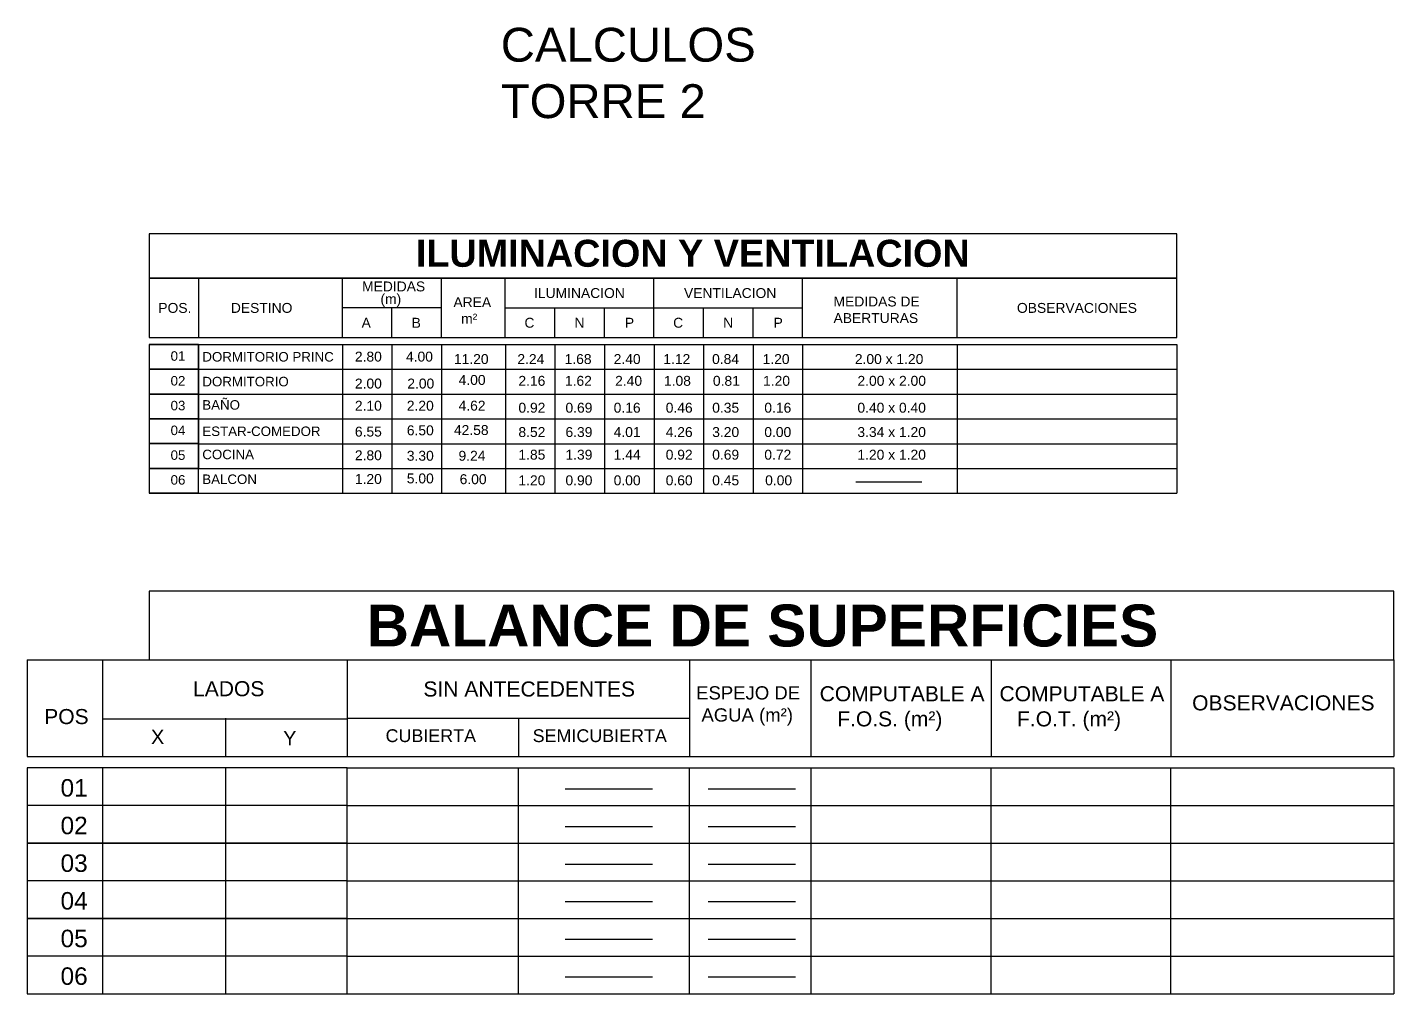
# Model space of a CAD drawing. Header units: millimetres. Extents: x 2359 to 2651, y 2020 to 2122.
# Drawn here: x 2550.3 to 2651.2, y 2050 to 2121.4 of the extents above; entities that cross this region are included whole.
import ezdxf

# ---------------------------------------------------------------- set-up
doc = ezdxf.new("R2010")
doc.units = ezdxf.units.MM
doc.layers.get('0').update_dxf_attribs({"color": 4})
for name, color, linetype in [('Muros', 1, 'Continuous'), ('Planillas', 4, 'Continuous'), ('Textos', 255, 'Continuous')]:
    doc.layers.add(name, color=color, linetype=linetype)
doc.styles.get("Standard").update_dxf_attribs({"font": 'arial.ttf'})

msp = doc.modelspace()

# ---------------------------------------------------------------- linework, layer by layer
at = {"color": 4}
msp.add_line((2577.19, 2097.946), (2577.19, 2086.968), dxfattribs=at)
at = {"color": 7, "lineweight": 30}
msp.add_line((2611.435, 2087.803), (2616.303, 2087.803), dxfattribs=at)
at = {"layer": 'Muros'}
for p, q in [((2562.919, 2098.453), (2562.919, 2102.844)), ((2573.53, 2098.453), (2573.53, 2102.844)), ((2580.849, 2098.453), (2580.849, 2102.842)), ((2585.557, 2098.453), (2585.557, 2102.844)), ((2596.534, 2098.453), (2596.534, 2102.844)), ((2607.512, 2098.453), (2607.512, 2102.844)), ((2618.918, 2098.453), (2618.918, 2102.844)), ((2580.849, 2100.648), (2573.53, 2100.648)), ((2577.19, 2098.453), (2577.19, 2100.648)), ((2585.557, 2100.648), (2607.512, 2100.648)), ((2600.194, 2098.453), (2600.194, 2100.648)), ((2603.853, 2098.453), (2603.853, 2100.648)), ((2550.266, 2074.658), (2573.89, 2074.658)), ((2550.266, 2074.658), (2550.266, 2067.519)), ((2555.828, 2074.658), (2555.828, 2067.519)), ((2573.89, 2074.658), (2586.522, 2074.658)), ((2573.89, 2074.658), (2573.89, 2067.519)), ((2586.522, 2074.658), (2599.153, 2074.658)), ((2599.153, 2074.658), (2599.153, 2070.36)), ((2599.153, 2074.658), (2599.153, 2067.519)), ((2599.153, 2074.658), (2599.153, 2067.519)), ((2608.143, 2074.658), (2620.775, 2074.658)), ((2608.143, 2074.658), (2651.151, 2074.658)), ((2608.143, 2067.519), (2608.143, 2074.658)), ((2620.775, 2074.658), (2633.407, 2074.658)), ((2621.422, 2074.658), (2621.422, 2067.519)), ((2634.7, 2074.658), (2634.7, 2067.519)), ((2651.151, 2074.658), (2651.151, 2067.519)), ((2599.153, 2073.53), (2599.153, 2071.638)), ((2555.828, 2070.3), (2573.89, 2070.3)), ((2564.9, 2070.339), (2564.9, 2067.519)), ((2573.89, 2070.36), (2599.153, 2070.36)), ((2586.522, 2070.36), (2586.522, 2067.519)), ((2586.522, 2070.36), (2586.522, 2067.519)), ((2599.153, 2070.36), (2599.153, 2067.519)), ((2599.153, 2070.36), (2599.153, 2067.519)), ((2550.266, 2067.519), (2573.89, 2067.519)), ((2573.89, 2067.519), (2586.522, 2067.519)), ((2586.522, 2067.519), (2599.153, 2067.519)), ((2599.153, 2067.519), (2651.151, 2067.519)), ((2555.828, 2066.685), (2550.266, 2066.685)), ((2550.266, 2066.685), (2550.266, 2063.904)), ((2564.9, 2066.685), (2555.828, 2066.685)), ((2573.89, 2066.685), (2564.9, 2066.685)), ((2573.89, 2066.685), (2586.522, 2066.685)), ((2586.522, 2066.685), (2599.153, 2066.685)), ((2599.153, 2066.685), (2651.151, 2066.685)), ((2651.151, 2066.685), (2651.151, 2063.904)), ((2589.982, 2065.138), (2596.429, 2065.138)), ((2600.531, 2065.138), (2606.978, 2065.138)), ((2550.266, 2063.904), (2550.266, 2061.123)), ((2651.151, 2063.904), (2651.151, 2061.123)), ((2589.982, 2062.358), (2596.429, 2062.358)), ((2600.531, 2062.358), (2606.978, 2062.358)), ((2550.266, 2061.123), (2651.151, 2061.123)), ((2555.828, 2061.123), (2550.266, 2061.123)), ((2550.266, 2061.123), (2550.266, 2058.343)), ((2564.9, 2061.123), (2555.828, 2061.123)), ((2573.89, 2061.123), (2564.9, 2061.123)), ((2573.89, 2061.123), (2586.522, 2061.123)), ((2586.522, 2061.123), (2599.153, 2061.123)), ((2599.153, 2061.123), (2651.151, 2061.123)), ((2651.151, 2061.123), (2651.151, 2058.343)), ((2589.982, 2059.577), (2596.429, 2059.577)), ((2600.531, 2059.577), (2606.978, 2059.577)), ((2550.266, 2058.343), (2550.266, 2055.562)), ((2651.151, 2058.343), (2651.151, 2055.562)), ((2589.982, 2056.796), (2596.429, 2056.796)), ((2600.531, 2056.796), (2606.978, 2056.796)), ((2550.266, 2055.562), (2651.151, 2055.562)), ((2555.828, 2055.562), (2550.266, 2055.562)), ((2550.266, 2055.562), (2550.266, 2052.781)), ((2564.9, 2055.562), (2555.828, 2055.562)), ((2573.89, 2055.562), (2564.9, 2055.562)), ((2573.89, 2055.562), (2586.522, 2055.562)), ((2586.522, 2055.562), (2599.153, 2055.562)), ((2599.153, 2055.562), (2651.151, 2055.562)), ((2651.151, 2055.562), (2651.151, 2052.781)), ((2589.982, 2054.015), (2596.429, 2054.015)), ((2600.531, 2054.015), (2606.978, 2054.015)), ((2550.266, 2052.781), (2550.266, 2050)), ((2651.151, 2052.781), (2651.151, 2050)), ((2589.982, 2051.234), (2596.429, 2051.234)), ((2600.531, 2051.234), (2606.978, 2051.234)), ((2550.266, 2050), (2651.151, 2050))]:
    msp.add_line(p, q, dxfattribs=at)
for points in [[(2559.256, 2102.844), (2635.136, 2102.844), (2635.136, 2106.117), (2559.256, 2106.117)], [(2635.136, 2102.844), (2559.256, 2102.844), (2559.256, 2098.453), (2635.136, 2098.453)], [(2559.256, 2074.658), (2651.151, 2074.658), (2651.151, 2079.739), (2559.256, 2079.739)]]:
    msp.add_lwpolyline(points, close=True, dxfattribs=at)
at = {"layer": 'Planillas', "color": 126, "ltscale": 0.1}
for p, q in [((2589.216, 2098.453), (2589.216, 2100.648)), ((2592.875, 2098.453), (2592.875, 2100.648))]:
    msp.add_line(p, q, dxfattribs=at)
at = {"layer": 'Planillas'}
for p, q in [((2559.256, 2097.946), (2562.915, 2097.946)), ((2562.915, 2097.946), (2559.256, 2097.946)), ((2562.915, 2097.946), (2559.256, 2097.946)), ((2559.256, 2097.946), (2559.256, 2096.117)), ((2562.915, 2097.946), (2635.133, 2097.946)), ((2562.915, 2097.946), (2562.915, 2096.117)), ((2562.915, 2097.946), (2635.133, 2097.946)), ((2562.915, 2097.946), (2635.133, 2097.946)), ((2573.53, 2097.946), (2573.53, 2096.117)), ((2580.842, 2097.946), (2580.842, 2096.117)), ((2585.565, 2097.946), (2585.565, 2096.117)), ((2589.223, 2097.946), (2589.223, 2096.117)), ((2592.881, 2097.946), (2592.881, 2096.117)), ((2596.539, 2097.946), (2596.539, 2096.117)), ((2600.197, 2097.946), (2600.197, 2096.117)), ((2603.854, 2097.946), (2603.854, 2096.117)), ((2607.512, 2097.946), (2607.512, 2096.117)), ((2618.916, 2097.946), (2618.916, 2096.117)), ((2635.133, 2097.946), (2635.133, 2096.117)), ((2562.915, 2096.117), (2559.256, 2096.117)), ((2559.256, 2096.117), (2559.256, 2094.287)), ((2559.256, 2096.117), (2562.915, 2096.117)), ((2562.915, 2096.117), (2635.133, 2096.117)), ((2562.915, 2096.117), (2562.915, 2093.996)), ((2562.915, 2094.287), (2562.915, 2096.117)), ((2562.915, 2096.117), (2635.133, 2096.117)), ((2573.53, 2096.117), (2573.53, 2093.996)), ((2580.842, 2096.117), (2580.842, 2093.996)), ((2585.565, 2096.117), (2585.565, 2093.996)), ((2589.223, 2096.117), (2589.223, 2093.996)), ((2592.881, 2096.117), (2592.881, 2093.996)), ((2596.539, 2096.117), (2596.539, 2093.996)), ((2600.197, 2096.117), (2600.197, 2093.996)), ((2603.854, 2096.117), (2603.854, 2093.996)), ((2607.512, 2096.117), (2607.512, 2093.996)), ((2618.916, 2096.117), (2618.916, 2093.996)), ((2635.133, 2096.117), (2635.133, 2093.996)), ((2559.256, 2094.287), (2562.915, 2094.287)), ((2562.915, 2094.287), (2559.256, 2094.287)), ((2559.256, 2094.287), (2559.256, 2092.457)), ((2562.915, 2094.287), (2635.133, 2094.287)), ((2562.915, 2094.287), (2562.915, 2092.457)), ((2562.915, 2092.457), (2562.915, 2094.287)), ((2573.53, 2094.287), (2573.53, 2092.457)), ((2580.842, 2094.287), (2580.842, 2092.457)), ((2585.565, 2094.287), (2585.565, 2092.457)), ((2589.223, 2094.287), (2589.223, 2092.457)), ((2592.881, 2094.287), (2592.881, 2092.457)), ((2596.539, 2094.287), (2596.539, 2092.457)), ((2600.197, 2094.287), (2600.197, 2092.457)), ((2603.854, 2094.287), (2603.854, 2092.457)), ((2607.512, 2094.287), (2607.512, 2092.457)), ((2618.916, 2094.287), (2618.916, 2092.457)), ((2635.133, 2094.287), (2635.133, 2092.457)), ((2559.256, 2092.457), (2562.915, 2092.457)), ((2562.915, 2092.457), (2559.256, 2092.457)), ((2559.256, 2092.457), (2559.256, 2090.628)), ((2562.915, 2092.457), (2635.133, 2092.457)), ((2562.915, 2092.447), (2562.915, 2090.617)), ((2573.53, 2092.447), (2573.53, 2090.617)), ((2580.842, 2092.447), (2580.842, 2090.617)), ((2585.565, 2092.447), (2585.565, 2090.617)), ((2589.223, 2092.447), (2589.223, 2090.617)), ((2592.881, 2092.447), (2592.881, 2090.617)), ((2596.539, 2092.447), (2596.539, 2090.617)), ((2600.197, 2092.447), (2600.197, 2090.617)), ((2603.854, 2092.447), (2603.854, 2090.617)), ((2607.512, 2092.447), (2607.512, 2090.617)), ((2618.916, 2092.447), (2618.916, 2090.617)), ((2635.133, 2092.447), (2635.133, 2090.617)), ((2562.915, 2090.628), (2559.256, 2090.628)), ((2559.256, 2090.628), (2562.915, 2090.628)), ((2559.256, 2090.628), (2559.256, 2088.798)), ((2562.915, 2090.628), (2562.915, 2088.798)), ((2562.915, 2088.798), (2562.915, 2090.628)), ((2562.915, 2090.617), (2635.133, 2090.617)), ((2562.915, 2090.617), (2635.133, 2090.617)), ((2573.53, 2090.628), (2573.53, 2088.798)), ((2580.842, 2090.628), (2580.842, 2086.968)), ((2585.565, 2090.628), (2585.565, 2088.798)), ((2589.223, 2090.628), (2589.223, 2088.798)), ((2592.881, 2090.628), (2592.881, 2088.798)), ((2596.539, 2090.628), (2596.539, 2088.798)), ((2600.197, 2090.628), (2600.197, 2088.798)), ((2603.854, 2090.628), (2603.854, 2088.798)), ((2607.512, 2090.628), (2607.512, 2088.798)), ((2618.916, 2090.628), (2618.916, 2088.798)), ((2635.133, 2090.628), (2635.133, 2088.798)), ((2559.256, 2088.798), (2562.915, 2088.798)), ((2562.915, 2088.798), (2559.256, 2088.798)), ((2562.915, 2088.798), (2559.256, 2088.798)), ((2559.256, 2088.798), (2562.915, 2088.798)), ((2559.256, 2088.798), (2559.256, 2086.968)), ((2562.915, 2088.798), (2635.133, 2088.798)), ((2562.915, 2086.968), (2562.915, 2088.798)), ((2562.915, 2088.788), (2635.133, 2088.788)), ((2562.915, 2088.788), (2635.133, 2088.788)), ((2573.53, 2088.798), (2573.53, 2086.968)), ((2585.565, 2088.798), (2585.565, 2086.968)), ((2589.223, 2088.798), (2589.223, 2086.968)), ((2592.881, 2088.798), (2592.881, 2086.968)), ((2596.539, 2088.798), (2596.539, 2086.968)), ((2600.197, 2088.798), (2600.197, 2086.968)), ((2603.854, 2088.798), (2603.854, 2086.968)), ((2607.512, 2088.798), (2607.512, 2086.968)), ((2618.916, 2088.798), (2618.916, 2086.968)), ((2635.133, 2088.798), (2635.133, 2086.968)), ((2559.256, 2086.968), (2562.915, 2086.968)), ((2562.915, 2086.968), (2559.256, 2086.968)), ((2562.915, 2086.968), (2635.133, 2086.968)), ((2555.828, 2066.685), (2555.828, 2063.904)), ((2564.9, 2066.685), (2564.9, 2061.123)), ((2573.89, 2063.904), (2573.89, 2066.685)), ((2586.522, 2063.904), (2586.522, 2066.685)), ((2586.522, 2063.904), (2586.522, 2066.685)), ((2599.153, 2063.904), (2599.153, 2066.685)), ((2599.153, 2063.904), (2599.153, 2066.685)), ((2599.153, 2063.904), (2599.153, 2066.685)), ((2599.153, 2063.904), (2599.153, 2066.685)), ((2608.143, 2063.904), (2608.143, 2066.685)), ((2608.143, 2063.904), (2608.143, 2066.685)), ((2608.143, 2063.904), (2608.143, 2066.685)), ((2608.143, 2063.904), (2608.143, 2066.685)), ((2621.422, 2063.904), (2621.422, 2066.685)), ((2634.7, 2063.904), (2634.7, 2066.685)), ((2555.828, 2063.904), (2550.266, 2063.904)), ((2564.9, 2063.904), (2555.828, 2063.904)), ((2555.828, 2063.904), (2555.828, 2061.123)), ((2573.89, 2063.904), (2564.9, 2063.904)), ((2573.89, 2063.904), (2586.522, 2063.904)), ((2573.89, 2061.123), (2573.89, 2063.904)), ((2586.522, 2061.123), (2586.522, 2063.904)), ((2586.522, 2063.904), (2599.153, 2063.904)), ((2586.522, 2061.123), (2586.522, 2063.904)), ((2599.153, 2061.123), (2599.153, 2063.904)), ((2599.153, 2061.123), (2599.153, 2063.904)), ((2599.153, 2061.123), (2599.153, 2063.904)), ((2599.153, 2063.904), (2651.151, 2063.904)), ((2599.153, 2061.123), (2599.153, 2063.904)), ((2608.143, 2061.123), (2608.143, 2063.904)), ((2608.143, 2061.123), (2608.143, 2063.904)), ((2608.143, 2061.123), (2608.143, 2063.904)), ((2608.143, 2061.123), (2608.143, 2063.904)), ((2621.422, 2061.123), (2621.422, 2063.904)), ((2634.7, 2061.123), (2634.7, 2063.904)), ((2555.828, 2061.123), (2555.828, 2058.343)), ((2564.9, 2061.123), (2564.9, 2055.562)), ((2573.89, 2058.343), (2573.89, 2061.123)), ((2586.522, 2058.343), (2586.522, 2061.123)), ((2586.522, 2058.343), (2586.522, 2061.123)), ((2599.153, 2058.343), (2599.153, 2061.123)), ((2599.153, 2058.343), (2599.153, 2061.123)), ((2599.153, 2058.343), (2599.153, 2061.123)), ((2599.153, 2058.343), (2599.153, 2061.123)), ((2608.143, 2058.343), (2608.143, 2061.123)), ((2608.143, 2058.343), (2608.143, 2061.123)), ((2608.143, 2058.343), (2608.143, 2061.123)), ((2608.143, 2058.343), (2608.143, 2061.123)), ((2621.422, 2058.343), (2621.422, 2061.123)), ((2634.7, 2058.343), (2634.7, 2061.123)), ((2555.828, 2058.343), (2550.266, 2058.343)), ((2564.9, 2058.343), (2555.828, 2058.343)), ((2555.828, 2058.343), (2555.828, 2055.562)), ((2573.89, 2058.343), (2564.9, 2058.343)), ((2573.89, 2058.343), (2586.522, 2058.343)), ((2573.89, 2055.562), (2573.89, 2058.343)), ((2586.522, 2055.562), (2586.522, 2058.343)), ((2586.522, 2058.343), (2599.153, 2058.343)), ((2586.522, 2055.562), (2586.522, 2058.343)), ((2599.153, 2055.562), (2599.153, 2058.343)), ((2599.153, 2055.562), (2599.153, 2058.343)), ((2599.153, 2055.562), (2599.153, 2058.343)), ((2599.153, 2058.343), (2651.151, 2058.343)), ((2599.153, 2055.562), (2599.153, 2058.343)), ((2608.143, 2055.562), (2608.143, 2058.343)), ((2608.143, 2055.562), (2608.143, 2058.343)), ((2608.143, 2055.562), (2608.143, 2058.343)), ((2608.143, 2055.562), (2608.143, 2058.343)), ((2621.422, 2055.562), (2621.422, 2058.343)), ((2634.7, 2055.562), (2634.7, 2058.343)), ((2555.828, 2055.562), (2555.828, 2052.781)), ((2564.9, 2055.562), (2564.9, 2050)), ((2573.89, 2052.781), (2573.89, 2055.562)), ((2586.522, 2052.781), (2586.522, 2055.562)), ((2586.522, 2052.781), (2586.522, 2055.562)), ((2599.153, 2052.781), (2599.153, 2055.562)), ((2599.153, 2052.781), (2599.153, 2055.562)), ((2599.153, 2052.781), (2599.153, 2055.562)), ((2599.153, 2052.781), (2599.153, 2055.562)), ((2608.143, 2052.781), (2608.143, 2055.562)), ((2608.143, 2052.781), (2608.143, 2055.562)), ((2608.143, 2052.781), (2608.143, 2055.562)), ((2608.143, 2052.781), (2608.143, 2055.562)), ((2621.422, 2052.781), (2621.422, 2055.562)), ((2634.7, 2052.781), (2634.7, 2055.562)), ((2555.828, 2052.781), (2550.266, 2052.781)), ((2564.9, 2052.781), (2555.828, 2052.781)), ((2555.828, 2052.781), (2555.828, 2050)), ((2573.89, 2052.781), (2564.9, 2052.781)), ((2573.89, 2052.781), (2586.522, 2052.781)), ((2573.89, 2050), (2573.89, 2052.781)), ((2586.522, 2050), (2586.522, 2052.781)), ((2586.522, 2052.781), (2599.153, 2052.781)), ((2586.522, 2050), (2586.522, 2052.781)), ((2599.153, 2050), (2599.153, 2052.781)), ((2599.153, 2050), (2599.153, 2052.781)), ((2599.153, 2050), (2599.153, 2052.781)), ((2599.153, 2052.781), (2651.151, 2052.781)), ((2599.153, 2050), (2599.153, 2052.781)), ((2608.143, 2050), (2608.143, 2052.781)), ((2608.143, 2050), (2608.143, 2052.781)), ((2608.143, 2050), (2608.143, 2052.781)), ((2608.143, 2050), (2608.143, 2052.781)), ((2621.422, 2050), (2621.422, 2052.781)), ((2634.7, 2050), (2634.7, 2052.781))]:
    msp.add_line(p, q, dxfattribs=at)
at = {"layer": 'Planillas', "color": 54, "ltscale": 0.1}
for p, q in [((2562.915, 2096.117), (2562.915, 2097.946)), ((2562.915, 2090.628), (2562.915, 2092.457))]:
    msp.add_line(p, q, dxfattribs=at)
at = {"layer": 'Planillas', "color": 41}
for p, q in [((2573.89, 2074.658), (2586.522, 2074.658)), ((2586.522, 2074.658), (2599.153, 2074.658)), ((2608.143, 2074.658), (2620.775, 2074.658)), ((2620.775, 2074.658), (2633.407, 2074.658))]:
    msp.add_line(p, q, dxfattribs=at)

# ---------------------------------------------------------------- texts
at = {"color": 4, "insert": (2585.224, 2121.335), "char_height": 2.5, "attachment_point": 1}
msp.add_mtext_dynamic_manual_height_columns('{\\C1;CALCULOS TORRE 2}', width=24.7338, gutter_width=12.5, heights=[0], dxfattribs=at)
at = {"layer": 'Planillas'}
for s, p in [('01', (2560.845, 2096.744)), ('02', (2560.845, 2094.915)), ('03', (2560.845, 2093.085)), ('04', (2560.845, 2091.255)), ('05', (2560.845, 2089.426)), ('06', (2560.845, 2087.596))]:
    msp.add_text(s, height=0.7026, dxfattribs=at).set_placement(p)
at = {"layer": 'Planillas', "attachment_point": 4}
for s, insert, char_height, width in [('{\\C255;DORMITORIO PRINC}', (2563.19, 2097.032), 0.70259, 12.0791), ('{\\C255;DORMITORIO}', (2563.19, 2095.202), 0.70259, 12.0791), ('{\\C255;BAÑO}', (2563.185, 2093.479), 0.70259, 12.0791), ('{\\C255;ESTAR-COMEDOR}', (2563.19, 2091.532), 0.70259, 12.0791), ('{\\C255;COCINA}', (2563.185, 2089.82), 0.70259, 12.0791), ('{\\C255;BALCON}', (2563.185, 2087.99), 0.70259, 12.0791), ('01', (2552.719, 2065.193), 1.2913, 18.75458), ('02', (2552.719, 2062.412), 1.2913, 18.75458), ('03', (2552.719, 2059.631), 1.2913, 18.75458), ('04', (2552.719, 2056.85), 1.2913, 18.75458), ('05', (2552.719, 2054.07), 1.2913, 18.75458), ('06', (2552.719, 2051.289), 1.2913, 18.75458)]:
    msp.add_mtext(s, dxfattribs=dict(at, insert=insert, char_height=char_height, width=width))
at = {"layer": 'Textos'}
for s, height, p in [('MEDIDAS', 0.7319, (2574.983, 2101.868)), ('(m)', 0.7319, (2576.339, 2100.944)), ('ILUMINACION', 0.73187, (2587.68, 2101.38)), ('VENTILACION', 0.73187, (2598.75, 2101.38)), ('DESTINO', 0.7319, (2565.294, 2100.282)), ('OBSERVACIONES', 0.73187, (2623.336, 2100.282)), ('A', 0.732, (2574.947, 2099.185)), ('B', 0.732, (2578.642, 2099.185)), ('C', 0.732, (2586.973, 2099.185)), ('N', 0.732, (2590.668, 2099.185)), ('P', 0.732, (2594.388, 2099.185)), ('C', 0.732, (2597.951, 2099.185)), ('N', 0.732, (2601.646, 2099.185)), ('P', 0.732, (2605.366, 2099.185)), ('2.80', 0.7319, (2574.452, 2096.686)), ('4.00', 0.7319, (2578.225, 2096.686)), ('11.20', 0.7319, (2581.765, 2096.505)), ('2.24', 0.7319, (2586.449, 2096.505)), ('1.68', 0.7319, (2589.937, 2096.505)), ('2.40', 0.7319, (2593.561, 2096.505)), ('1.12', 0.7319, (2597.226, 2096.505)), ('0.84', 0.7319, (2600.825, 2096.505)), ('1.20', 0.7319, (2604.557, 2096.505)), ('2.00 x 1.20', 0.73187, (2611.367, 2096.505)), ('2.00', 0.7319, (2574.452, 2094.696)), ('2.00', 0.7319, (2578.322, 2094.696)), ('4.00', 0.7319, (2582.113, 2094.961)), ('2.16', 0.7319, (2586.527, 2094.897)), ('1.62', 0.7319, (2589.958, 2094.897)), ('2.40', 0.7319, (2593.667, 2094.897)), ('1.08', 0.7319, (2597.273, 2094.897)), ('0.81', 0.7319, (2600.887, 2094.897)), ('1.20', 0.7319, (2604.59, 2094.897)), ('2.00 x 2.00', 0.73187, (2611.56, 2094.897)), ('2.10', 0.7319, (2574.452, 2093.058)), ('2.20', 0.7319, (2578.286, 2093.058)), ('4.62', 0.7319, (2582.107, 2093.064)), ('0.92', 0.7319, (2586.527, 2092.91)), ('0.69', 0.7319, (2590, 2092.91)), ('0.16', 0.7319, (2593.559, 2092.91)), ('0.46', 0.7319, (2597.401, 2092.91)), ('0.35', 0.7319, (2600.835, 2092.91)), ('0.16', 0.7319, (2604.682, 2092.91)), ('0.40 x 0.40', 0.73187, (2611.555, 2092.91)), ('6.55', 0.7319, (2574.452, 2091.147)), ('6.50', 0.7319, (2578.286, 2091.24)), ('42.58', 0.7319, (2581.765, 2091.262)), ('8.52', 0.7319, (2586.527, 2091.113)), ('6.39', 0.7319, (2590, 2091.113)), ('4.01', 0.7319, (2593.559, 2091.113)), ('4.26', 0.7319, (2597.401, 2091.113)), ('3.20', 0.7319, (2600.835, 2091.113)), ('0.00', 0.7319, (2604.682, 2091.113)), ('3.34 x 1.20', 0.73187, (2611.555, 2091.113)), ('2.80', 0.7319, (2574.452, 2089.398)), ('3.30', 0.7319, (2578.286, 2089.362)), ('9.24', 0.7319, (2582.103, 2089.362)), ('1.85', 0.7319, (2586.527, 2089.441)), ('1.39', 0.7319, (2590, 2089.441)), ('1.44', 0.7319, (2593.559, 2089.441)), ('0.92', 0.7319, (2597.401, 2089.441)), ('0.69', 0.7319, (2600.835, 2089.441)), ('0.72', 0.7319, (2604.682, 2089.441)), ('1.20 x 1.20', 0.73187, (2611.555, 2089.441)), ('1.20', 0.7319, (2574.452, 2087.648)), ('5.00', 0.7319, (2578.286, 2087.688)), ('6.00', 0.7319, (2582.188, 2087.632)), ('1.20', 0.7319, (2586.527, 2087.549)), ('0.90', 0.7319, (2590, 2087.549)), ('0.00', 0.7319, (2593.559, 2087.549)), ('0.60', 0.7319, (2597.401, 2087.549)), ('0.45', 0.7319, (2600.835, 2087.549)), ('0.00', 0.7319, (2604.744, 2087.549))]:
    msp.add_text(s, height=height, dxfattribs=at).set_placement(p)
at = {"layer": 'Textos', "color": 7, "attachment_point": 1}
for s, insert, char_height, width in [('\\pt51.896;{\\fArial|b1|i0|c0|p34;ILUMINACION Y VENTILACION}', (2578.956, 2105.68), 1.996, 41.55125), ('\\pt80.576;{\\fArial|b1|i0|c0|p34;BALANCE DE SUPERFICIES}', (2575.319, 2078.742), 3.09908, 64.51441)]:
    msp.add_mtext(s, dxfattribs=dict(at, insert=insert, char_height=char_height, width=width))
at = {"layer": 'Textos', "attachment_point": 1}
for s, insert, char_height, width in [('AREA\\P  m²', (2581.729, 2101.438), 0.7319, 2.71267), ('MEDIDAS DE\\PABERTURAS ', (2609.793, 2101.486), 0.7319, 6.95592), ('POS.', (2559.939, 2101.014), 0.7319, 2.44321), ('LADOS', (2562.502, 2073.081), 1.1123, 20.24016), ('SIN ANTECEDENTES ', (2579.512, 2073.059), 1.11233, 32.97291), ('\\pi0.87789;ESPEJO DE \\P\\pi1.2691;AGUA (m²)', (2598.772, 2072.707), 0.97861, 9.24753), ('COMPUTABLE A \\P   F.O.S. (m²)', (2608.768, 2072.707), 1.11233, 43.11961), ('COMPUTABLE A \\P   F.O.T. (m²)', (2622.046, 2072.707), 1.11233, 43.11961), ('OBSERVACIONES', (2636.27, 2072.034), 1.11233, 33.37004), ('POS', (2551.512, 2071.023), 1.1123, 20.24016), ('X', (2559.393, 2069.495), 1.061, 33.37004), ('Y', (2569.153, 2069.411), 1.061, 33.37004), ('CUBIERTA', (2576.718, 2069.527), 0.9455, 31.01118), ('SEMICUBIERTA', (2587.579, 2069.527), 0.94548, 31.01118)]:
    msp.add_mtext(s, dxfattribs=dict(at, insert=insert, char_height=char_height, width=width))

doc.saveas('drawing.dxf')
